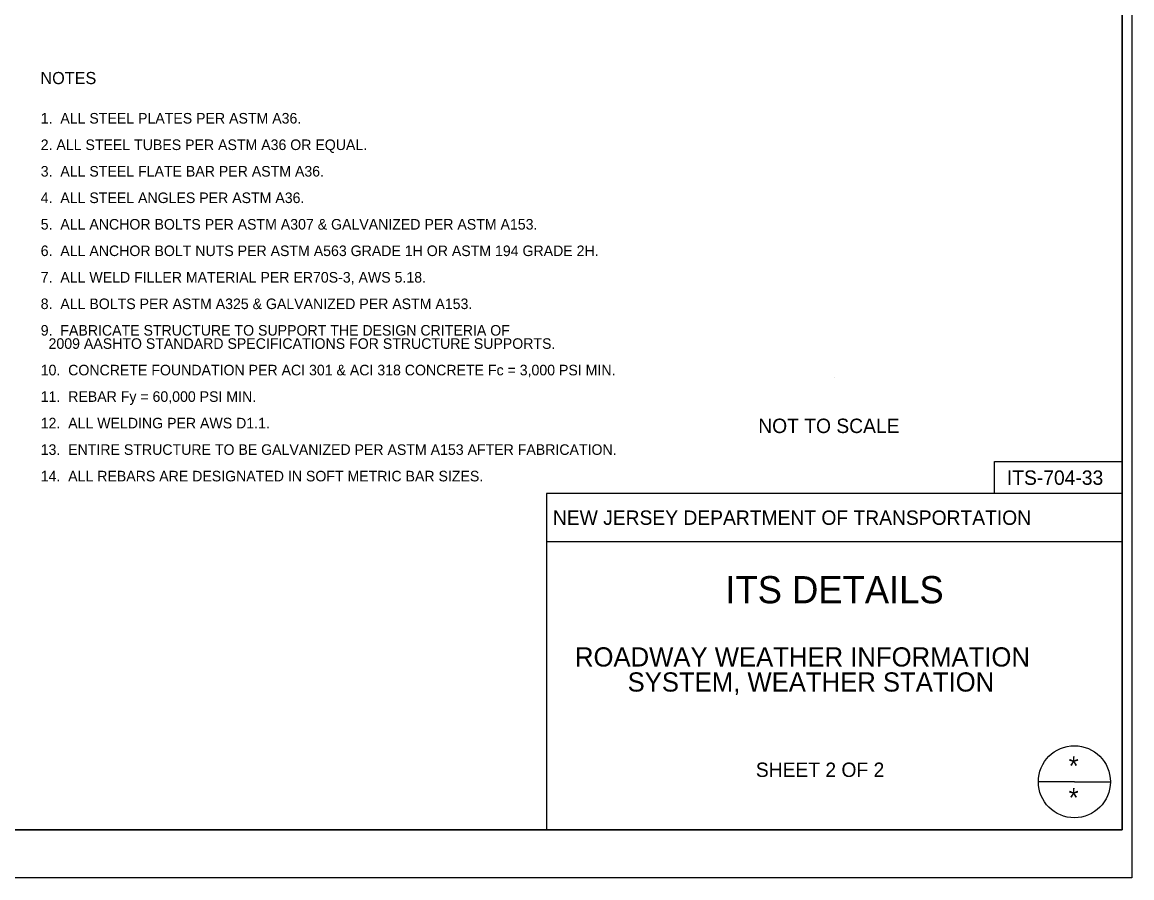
# Model space of a CAD drawing. Extents: x 507280 to 704973, y 495600 to 704964.
# Drawn here: x 507981.1 to 508327.9, y 495600.5 to 495867.7 of the extents above; entities that cross this region are included whole.
import ezdxf

# ---------------------------------------------------------------- set-up
doc = ezdxf.new("R2010")
doc.units = 0
doc.layers.add('1', color=7, linetype='Continuous')
doc.layers.add('41', color=7, linetype='Continuous')

msp = doc.modelspace()

# ---------------------------------------------------------------- linework, layer by layer
at = {"layer": '1'}
for p, q in [((508324.9, 495615.45), (508324.9, 496245.45)), ((508234.94, 495756.63), (508234.94, 495756.63)), ((508284.94, 495720.45), (508284.94, 495730.45)), ((508284.94, 495730.45), (508324.94, 495730.45)), ((508324.94, 495720.45), (508144.94, 495720.45)), ((508144.94, 495720.45), (508144.94, 495615.45)), ((508324.94, 495705.45), (508144.94, 495705.45)), ((508309.94, 495630.45), (508298.69, 495630.45)), ((508309.94, 495630.45), (508321.19, 495630.45)), ((507334.9, 495615.45), (508324.9, 495615.45)), ((508327.9, 495600.45), (507279.72, 495600.45))]:
    msp.add_line(p, q, dxfattribs=at)
msp.add_circle((508309.94, 495630.45), 11.25, dxfattribs=at)
at = {"layer": '41'}
for points in [[(507279.72, 496260.45), (508327.9, 496260.45), (508327.9, 495600.45), (507279.72, 495600.45)], [(507334.9, 496245.45), (508324.9, 496245.45), (508324.9, 495615.45), (507334.9, 495615.45)]]:
    msp.add_lwpolyline(points, close=True, dxfattribs=at)

# ---------------------------------------------------------------- texts
at = {"layer": '1'}
for s, height, p in [('NOTES', 3.79, (507986.81, 495848.38)), ('1.  ALL STEEL PLATES PER ASTM A36.', 3.3, (507986.9, 495836.06)), ('2. ALL STEEL TUBES PER ASTM A36 OR EQUAL.', 3.3, (507986.9, 495827.78)), ('3.  ALL STEEL FLATE BAR PER ASTM A36.', 3.3, (507986.9, 495819.5)), ('4.  ALL STEEL ANGLES PER ASTM A36.', 3.3, (507986.9, 495811.22)), ('5.  ALL ANCHOR BOLTS PER ASTM A307 & GALVANIZED PER ASTM A153.', 3.3, (507986.9, 495802.94)), ('6.  ALL ANCHOR BOLT NUTS PER ASTM A563 GRADE 1H OR ASTM 194 GRADE 2H.', 3.3, (507986.9, 495794.66)), ('7.  ALL WELD FILLER MATERIAL PER ER70S-3, AWS 5.18.', 3.3, (507986.9, 495786.38)), ('8.  ALL BOLTS PER ASTM A325 & GALVANIZED PER ASTM A153.', 3.3, (507986.9, 495778.1)), ('9.  FABRICATE STRUCTURE TO SUPPORT THE DESIGN CRITERIA OF ', 3.3, (507986.9, 495769.82)), ('  2009 AASHTO STANDARD SPECIFICATIONS FOR STRUCTURE SUPPORTS. ', 3.3, (507986.9, 495765.68)), ('10.  CONCRETE FOUNDATION PER ACI 301 & ACI 318 CONCRETE Fc = 3,000 PSI MIN.', 3.3, (507986.9, 495757.4)), ('11.  REBAR Fy = 60,000 PSI MIN.', 3.3, (507986.9, 495749.12)), ('12.  ALL WELDING PER AWS D1.1.', 3.3, (507986.9, 495740.84)), ('NOT TO SCALE', 4.5, (508211.15, 495739.38)), ('13.  ENTIRE STRUCTURE TO BE GALVANIZED PER ASTM A153 AFTER FABRICATION.  ', 3.3, (507986.9, 495732.56)), ('14.  ALL REBARS ARE DESIGNATED IN SOFT METRIC BAR SIZES. ', 3.3, (507986.9, 495724.28)), ('ITS-704-33', 4.5, (508288.86, 495723.2)), ('NEW JERSEY DEPARTMENT OF TRANSPORTATION', 4.5, (508146.97, 495710.7)), ('ITS DETAILS', 8.5, (508200.88, 495686.2)), ('ROADWAY WEATHER INFORMATION', 6, (508153.87, 495666.45)), ('SYSTEM, WEATHER STATION', 6, (508170.32, 495658.62)), ('*', 6, (508308.16, 495632.42)), ('SHEET 2 OF 2', 4.5, (508210.4, 495631.95)), ('*', 6, (508308.16, 495622.49))]:
    msp.add_text(s, height=height, dxfattribs=at).set_placement(p)

doc.saveas('drawing.dxf')
